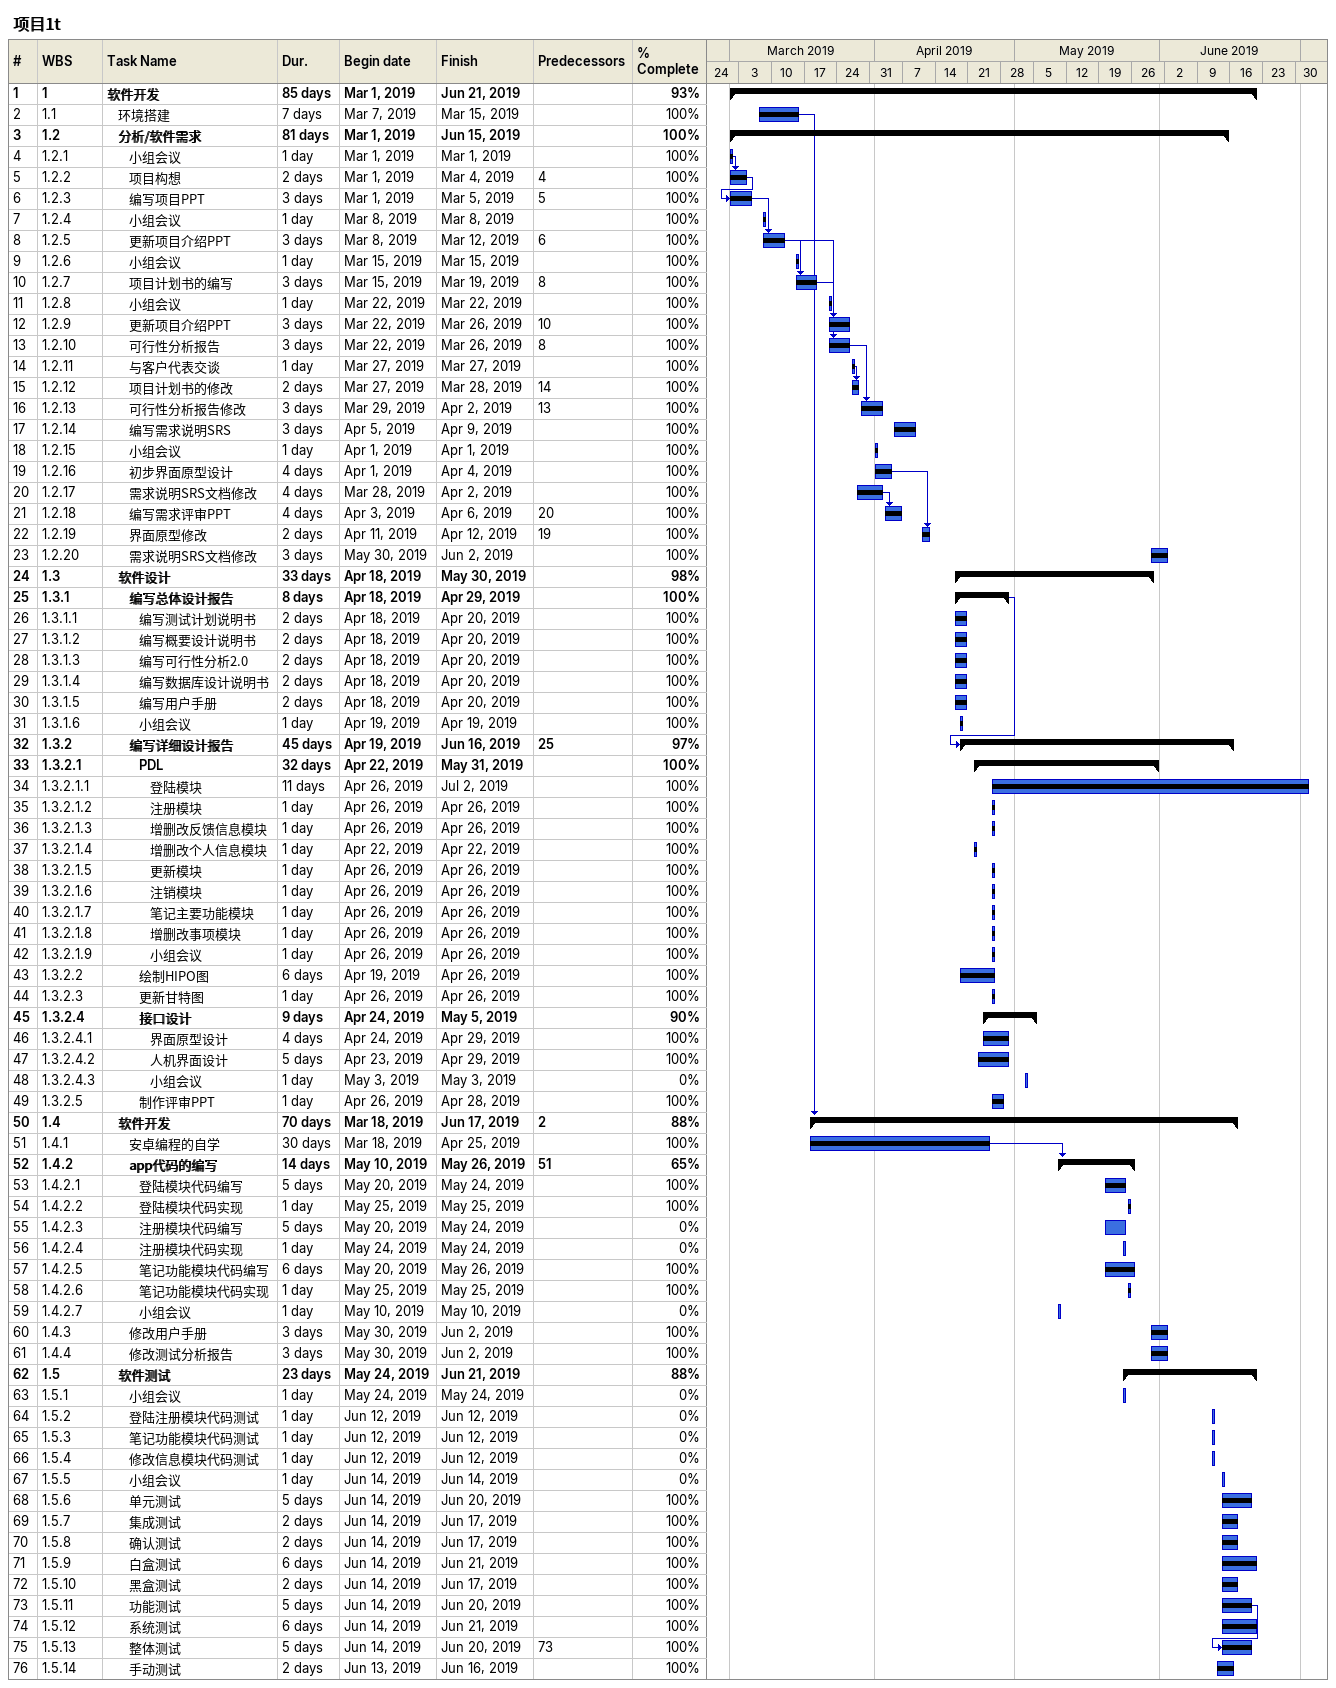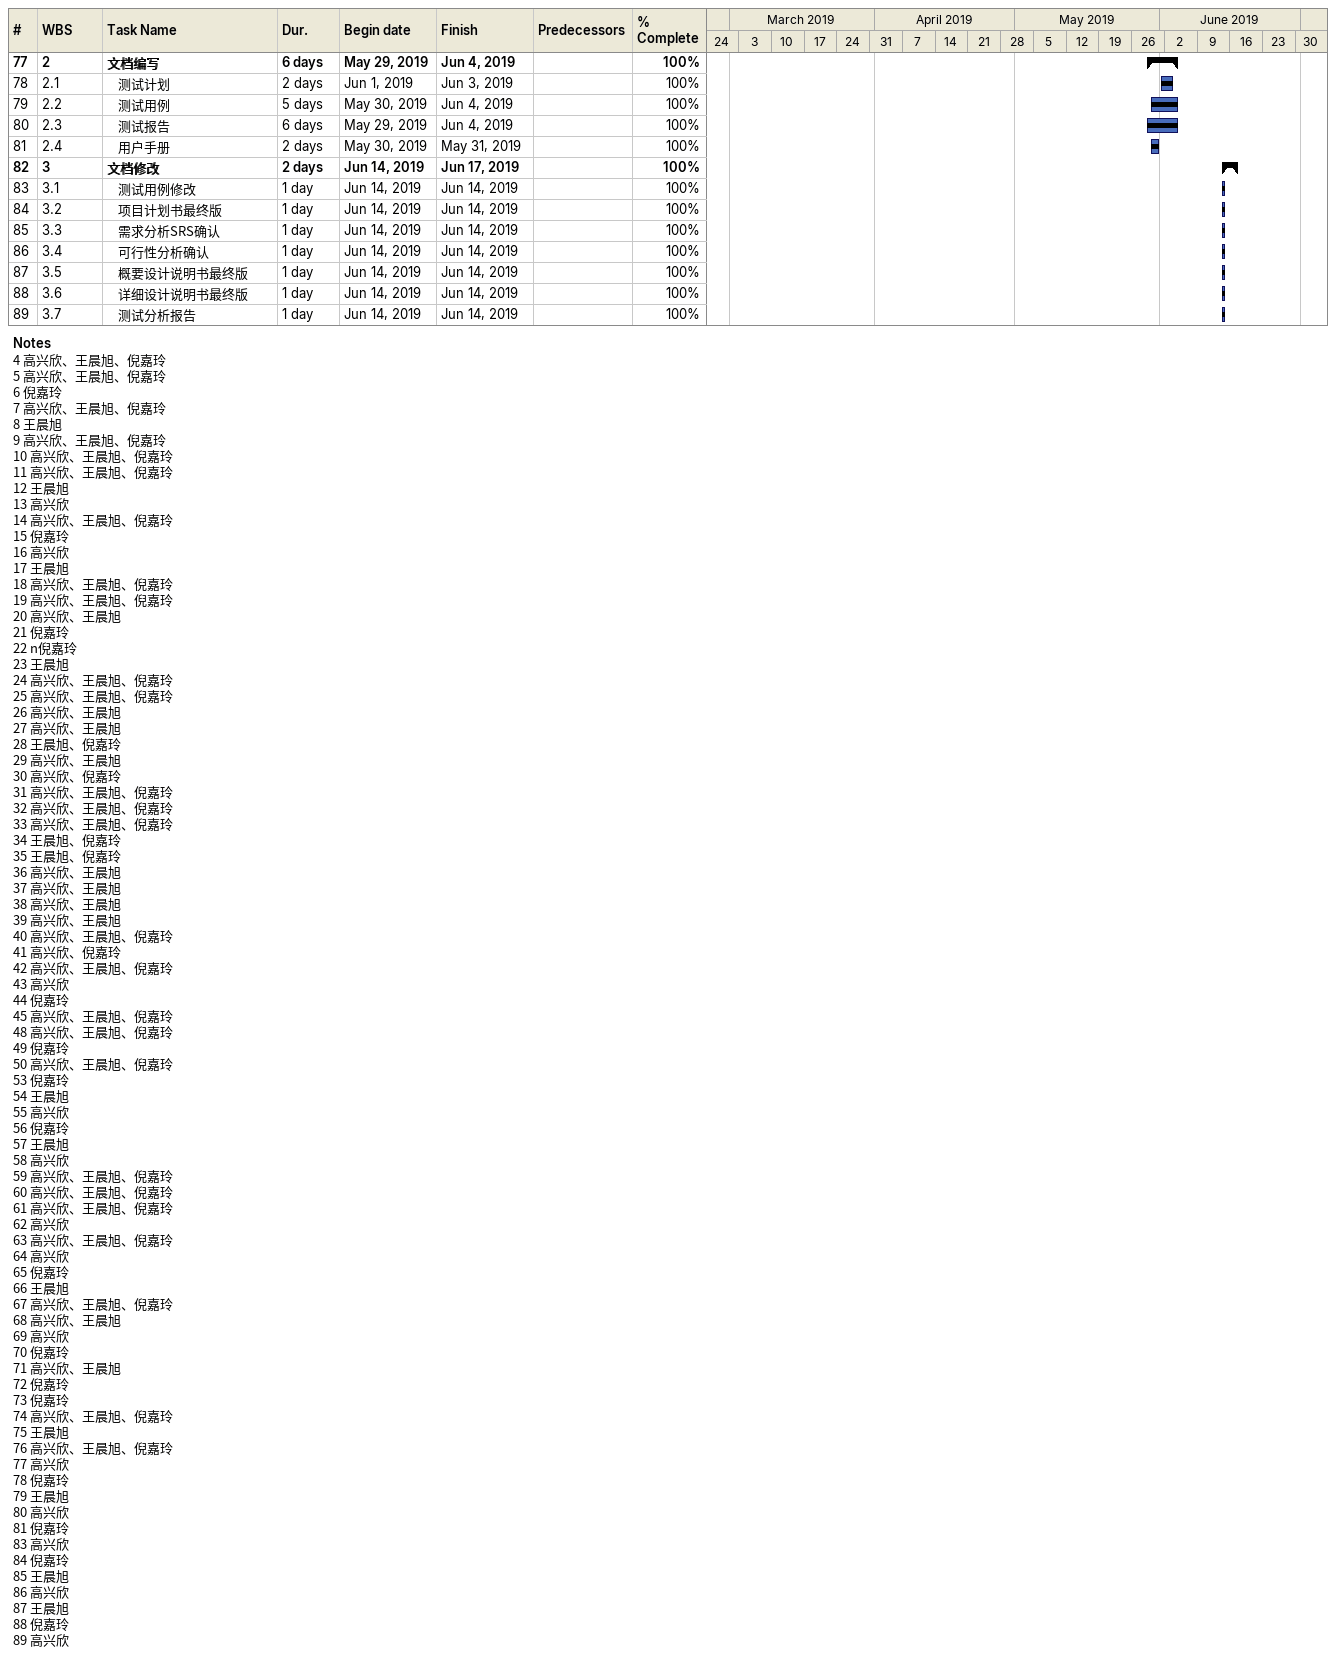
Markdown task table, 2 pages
项目1t

| ID | WBS | Task | Duration | Start | Finish | Predecessors | % complete |
|---|---|---|---|---|---|---|---|
| 1 | 1 | **软件开发** | 85d | 2019-03-01 | 2019-06-21 |  | 93 |
| 2 | 1.1 | 环境搭建 | 7d | 2019-03-07 | 2019-03-15 |  | 100 |
| 3 | 1.2 | **分析/软件需求** | 81d | 2019-03-01 | 2019-06-15 |  | 100 |
| 4 | 1.2.1 | 小组会议 | 1d | 2019-03-01 | 2019-03-01 |  | 100 |
| 5 | 1.2.2 | 项目构想 | 2d | 2019-03-01 | 2019-03-04 | 4 | 100 |
| 6 | 1.2.3 | 编写项目PPT | 3d | 2019-03-01 | 2019-03-05 | 5 | 100 |
| 7 | 1.2.4 | 小组会议 | 1d | 2019-03-08 | 2019-03-08 |  | 100 |
| 8 | 1.2.5 | 更新项目介绍PPT | 3d | 2019-03-08 | 2019-03-12 | 6 | 100 |
| 9 | 1.2.6 | 小组会议 | 1d | 2019-03-15 | 2019-03-15 |  | 100 |
| 10 | 1.2.7 | 项目计划书的编写 | 3d | 2019-03-15 | 2019-03-19 | 8 | 100 |
| 11 | 1.2.8 | 小组会议 | 1d | 2019-03-22 | 2019-03-22 |  | 100 |
| 12 | 1.2.9 | 更新项目介绍PPT | 3d | 2019-03-22 | 2019-03-26 | 10 | 100 |
| 13 | 1.2.10 | 可行性分析报告 | 3d | 2019-03-22 | 2019-03-26 | 8 | 100 |
| 14 | 1.2.11 | 与客户代表交谈 | 1d | 2019-03-27 | 2019-03-27 |  | 100 |
| 15 | 1.2.12 | 项目计划书的修改 | 2d | 2019-03-27 | 2019-03-28 | 14 | 100 |
| 16 | 1.2.13 | 可行性分析报告修改 | 3d | 2019-03-29 | 2019-04-02 | 13 | 100 |
| 17 | 1.2.14 | 编写需求说明SRS | 3d | 2019-04-05 | 2019-04-09 |  | 100 |
| 18 | 1.2.15 | 小组会议 | 1d | 2019-04-01 | 2019-04-01 |  | 100 |
| 19 | 1.2.16 | 初步界面原型设计 | 4d | 2019-04-01 | 2019-04-04 |  | 100 |
| 20 | 1.2.17 | 需求说明SRS文档修改 | 4d | 2019-03-28 | 2019-04-02 |  | 100 |
| 21 | 1.2.18 | 编写需求评审PPT | 4d | 2019-04-03 | 2019-04-06 | 20 | 100 |
| 22 | 1.2.19 | 界面原型修改 | 2d | 2019-04-11 | 2019-04-12 | 19 | 100 |
| 23 | 1.2.20 | 需求说明SRS文档修改 | 3d | 2019-05-30 | 2019-06-02 |  | 100 |
| 24 | 1.3 | **软件设计** | 33d | 2019-04-18 | 2019-05-30 |  | 98 |
| 25 | 1.3.1 | **编写总体设计报告** | 8d | 2019-04-18 | 2019-04-29 |  | 100 |
| 26 | 1.3.1.1 | 编写测试计划说明书 | 2d | 2019-04-18 | 2019-04-20 |  | 100 |
| 27 | 1.3.1.2 | 编写概要设计说明书 | 2d | 2019-04-18 | 2019-04-20 |  | 100 |
| 28 | 1.3.1.3 | 编写可行性分析2.0 | 2d | 2019-04-18 | 2019-04-20 |  | 100 |
| 29 | 1.3.1.4 | 编写数据库设计说明书 | 2d | 2019-04-18 | 2019-04-20 |  | 100 |
| 30 | 1.3.1.5 | 编写用户手册 | 2d | 2019-04-18 | 2019-04-20 |  | 100 |
| 31 | 1.3.1.6 | 小组会议 | 1d | 2019-04-19 | 2019-04-19 |  | 100 |
| 32 | 1.3.2 | **编写详细设计报告** | 45d | 2019-04-19 | 2019-06-16 | 25 | 97 |
| 33 | 1.3.2.1 | **PDL** | 32d | 2019-04-22 | 2019-05-31 |  | 100 |
| 34 | 1.3.2.1.1 | 登陆模块 | 11d | 2019-04-26 | 2019-07-02 |  | 100 |
| 35 | 1.3.2.1.2 | 注册模块 | 1d | 2019-04-26 | 2019-04-26 |  | 100 |
| 36 | 1.3.2.1.3 | 增删改反馈信息模块 | 1d | 2019-04-26 | 2019-04-26 |  | 100 |
| 37 | 1.3.2.1.4 | 增删改个人信息模块 | 1d | 2019-04-22 | 2019-04-22 |  | 100 |
| 38 | 1.3.2.1.5 | 更新模块 | 1d | 2019-04-26 | 2019-04-26 |  | 100 |
| 39 | 1.3.2.1.6 | 注销模块 | 1d | 2019-04-26 | 2019-04-26 |  | 100 |
| 40 | 1.3.2.1.7 | 笔记主要功能模块 | 1d | 2019-04-26 | 2019-04-26 |  | 100 |
| 41 | 1.3.2.1.8 | 增删改事项模块 | 1d | 2019-04-26 | 2019-04-26 |  | 100 |
| 42 | 1.3.2.1.9 | 小组会议 | 1d | 2019-04-26 | 2019-04-26 |  | 100 |
| 43 | 1.3.2.2 | 绘制HIPO图 | 6d | 2019-04-19 | 2019-04-26 |  | 100 |
| 44 | 1.3.2.3 | 更新甘特图 | 1d | 2019-04-26 | 2019-04-26 |  | 100 |
| 45 | 1.3.2.4 | **接口设计** | 9d | 2019-04-24 | 2019-05-05 |  | 90 |
| 46 | 1.3.2.4.1 | 界面原型设计 | 4d | 2019-04-24 | 2019-04-29 |  | 100 |
| 47 | 1.3.2.4.2 | 人机界面设计 | 5d | 2019-04-23 | 2019-04-29 |  | 100 |
| 48 | 1.3.2.4.3 | 小组会议 | 1d | 2019-05-03 | 2019-05-03 |  | 0 |
| 49 | 1.3.2.5 | 制作评审PPT | 1d | 2019-04-26 | 2019-04-28 |  | 100 |
| 50 | 1.4 | **软件开发** | 70d | 2019-03-18 | 2019-06-17 | 2 | 88 |
| 51 | 1.4.1 | 安卓编程的自学 | 30d | 2019-03-18 | 2019-04-25 |  | 100 |
| 52 | 1.4.2 | **app代码的编写** | 14d | 2019-05-10 | 2019-05-26 | 51 | 65 |
| 53 | 1.4.2.1 | 登陆模块代码编写 | 5d | 2019-05-20 | 2019-05-24 |  | 100 |
| 54 | 1.4.2.2 | 登陆模块代码实现 | 1d | 2019-05-25 | 2019-05-25 |  | 100 |
| 55 | 1.4.2.3 | 注册模块代码编写 | 5d | 2019-05-20 | 2019-05-24 |  | 0 |
| 56 | 1.4.2.4 | 注册模块代码实现 | 1d | 2019-05-24 | 2019-05-24 |  | 0 |
| 57 | 1.4.2.5 | 笔记功能模块代码编写 | 6d | 2019-05-20 | 2019-05-26 |  | 100 |
| 58 | 1.4.2.6 | 笔记功能模块代码实现 | 1d | 2019-05-25 | 2019-05-25 |  | 100 |
| 59 | 1.4.2.7 | 小组会议 | 1d | 2019-05-10 | 2019-05-10 |  | 0 |
| 60 | 1.4.3 | 修改用户手册 | 3d | 2019-05-30 | 2019-06-02 |  | 100 |
| 61 | 1.4.4 | 修改测试分析报告 | 3d | 2019-05-30 | 2019-06-02 |  | 100 |
| 62 | 1.5 | **软件测试** | 23d | 2019-05-24 | 2019-06-21 |  | 88 |
| 63 | 1.5.1 | 小组会议 | 1d | 2019-05-24 | 2019-05-24 |  | 0 |
| 64 | 1.5.2 | 登陆注册模块代码测试 | 1d | 2019-06-12 | 2019-06-12 |  | 0 |
| 65 | 1.5.3 | 笔记功能模块代码测试 | 1d | 2019-06-12 | 2019-06-12 |  | 0 |
| 66 | 1.5.4 | 修改信息模块代码测试 | 1d | 2019-06-12 | 2019-06-12 |  | 0 |
| 67 | 1.5.5 | 小组会议 | 1d | 2019-06-14 | 2019-06-14 |  | 0 |
| 68 | 1.5.6 | 单元测试 | 5d | 2019-06-14 | 2019-06-20 |  | 100 |
| 69 | 1.5.7 | 集成测试 | 2d | 2019-06-14 | 2019-06-17 |  | 100 |
| 70 | 1.5.8 | 确认测试 | 2d | 2019-06-14 | 2019-06-17 |  | 100 |
| 71 | 1.5.9 | 白盒测试 | 6d | 2019-06-14 | 2019-06-21 |  | 100 |
| 72 | 1.5.10 | 黑盒测试 | 2d | 2019-06-14 | 2019-06-17 |  | 100 |
| 73 | 1.5.11 | 功能测试 | 5d | 2019-06-14 | 2019-06-20 |  | 100 |
| 74 | 1.5.12 | 系统测试 | 6d | 2019-06-14 | 2019-06-21 |  | 100 |
| 75 | 1.5.13 | 整体测试 | 5d | 2019-06-14 | 2019-06-20 | 73 | 100 |
| 76 | 1.5.14 | 手动测试 | 2d | 2019-06-13 | 2019-06-16 |  | 100 |
| 77 | 2 | **文档编写** | 6d | 2019-05-29 | 2019-06-04 |  | 100 |
| 78 | 2.1 | 测试计划 | 2d | 2019-06-01 | 2019-06-03 |  | 100 |
| 79 | 2.2 | 测试用例 | 5d | 2019-05-30 | 2019-06-04 |  | 100 |
| 80 | 2.3 | 测试报告 | 6d | 2019-05-29 | 2019-06-04 |  | 100 |
| 81 | 2.4 | 用户手册 | 2d | 2019-05-30 | 2019-05-31 |  | 100 |
| 82 | 3 | **文档修改** | 2d | 2019-06-14 | 2019-06-17 |  | 100 |
| 83 | 3.1 | 测试用例修改 | 1d | 2019-06-14 | 2019-06-14 |  | 100 |
| 84 | 3.2 | 项目计划书最终版 | 1d | 2019-06-14 | 2019-06-14 |  | 100 |
| 85 | 3.3 | 需求分析SRS确认 | 1d | 2019-06-14 | 2019-06-14 |  | 100 |
| 86 | 3.4 | 可行性分析确认 | 1d | 2019-06-14 | 2019-06-14 |  | 100 |
| 87 | 3.5 | 概要设计说明书最终版 | 1d | 2019-06-14 | 2019-06-14 |  | 100 |
| 88 | 3.6 | 详细设计说明书最终版 | 1d | 2019-06-14 | 2019-06-14 |  | 100 |
| 89 | 3.7 | 测试分析报告 | 1d | 2019-06-14 | 2019-06-14 |  | 100 |

Notes
- 4: 高兴欣、王晨旭、倪嘉玲
- 5: 高兴欣、王晨旭、倪嘉玲
- 6: 倪嘉玲
- 7: 高兴欣、王晨旭、倪嘉玲
- 8: 王晨旭
- 9: 高兴欣、王晨旭、倪嘉玲
- 10: 高兴欣、王晨旭、倪嘉玲
- 11: 高兴欣、王晨旭、倪嘉玲
- 12: 王晨旭
- 13: 高兴欣
- 14: 高兴欣、王晨旭、倪嘉玲
- 15: 倪嘉玲
- 16: 高兴欣
- 17: 王晨旭
- 18: 高兴欣、王晨旭、倪嘉玲
- 19: 高兴欣、王晨旭、倪嘉玲
- 20: 高兴欣、王晨旭
- 21: 倪嘉玲
- 22: n倪嘉玲
- 23: 王晨旭
- 24: 高兴欣、王晨旭、倪嘉玲
- 25: 高兴欣、王晨旭、倪嘉玲
- 26: 高兴欣、王晨旭
- 27: 高兴欣、王晨旭
- 28: 王晨旭、倪嘉玲
- 29: 高兴欣、王晨旭
- 30: 高兴欣、倪嘉玲
- 31: 高兴欣、王晨旭、倪嘉玲
- 32: 高兴欣、王晨旭、倪嘉玲
- 33: 高兴欣、王晨旭、倪嘉玲
- 34: 王晨旭、倪嘉玲
- 35: 王晨旭、倪嘉玲
- 36: 高兴欣、王晨旭
- 37: 高兴欣、王晨旭
- 38: 高兴欣、王晨旭
- 39: 高兴欣、王晨旭
- 40: 高兴欣、王晨旭、倪嘉玲
- 41: 高兴欣、倪嘉玲
- 42: 高兴欣、王晨旭、倪嘉玲
- 43: 高兴欣
- 44: 倪嘉玲
- 45: 高兴欣、王晨旭、倪嘉玲
- 48: 高兴欣、王晨旭、倪嘉玲
- 49: 倪嘉玲
- 50: 高兴欣、王晨旭、倪嘉玲
- 53: 倪嘉玲
- 54: 王晨旭
- 55: 高兴欣
- 56: 倪嘉玲
- 57: 王晨旭
- 58: 高兴欣
- 59: 高兴欣、王晨旭、倪嘉玲
- 60: 高兴欣、王晨旭、倪嘉玲
- 61: 高兴欣、王晨旭、倪嘉玲
- 62: 高兴欣
- 63: 高兴欣、王晨旭、倪嘉玲
- 64: 高兴欣
- 65: 倪嘉玲
- 66: 王晨旭
- 67: 高兴欣、王晨旭、倪嘉玲
- 68: 高兴欣、王晨旭
- 69: 高兴欣
- 70: 倪嘉玲
- 71: 高兴欣、王晨旭
- 72: 倪嘉玲
- 73: 倪嘉玲
- 74: 高兴欣、王晨旭、倪嘉玲
- 75: 王晨旭
- 76: 高兴欣、王晨旭、倪嘉玲
- 77: 高兴欣
- 78: 倪嘉玲
- 79: 王晨旭
- 80: 高兴欣
- 81: 倪嘉玲
- 83: 高兴欣
- 84: 倪嘉玲
- 85: 王晨旭
- 86: 高兴欣
- 87: 王晨旭
- 88: 倪嘉玲
- 89: 高兴欣
